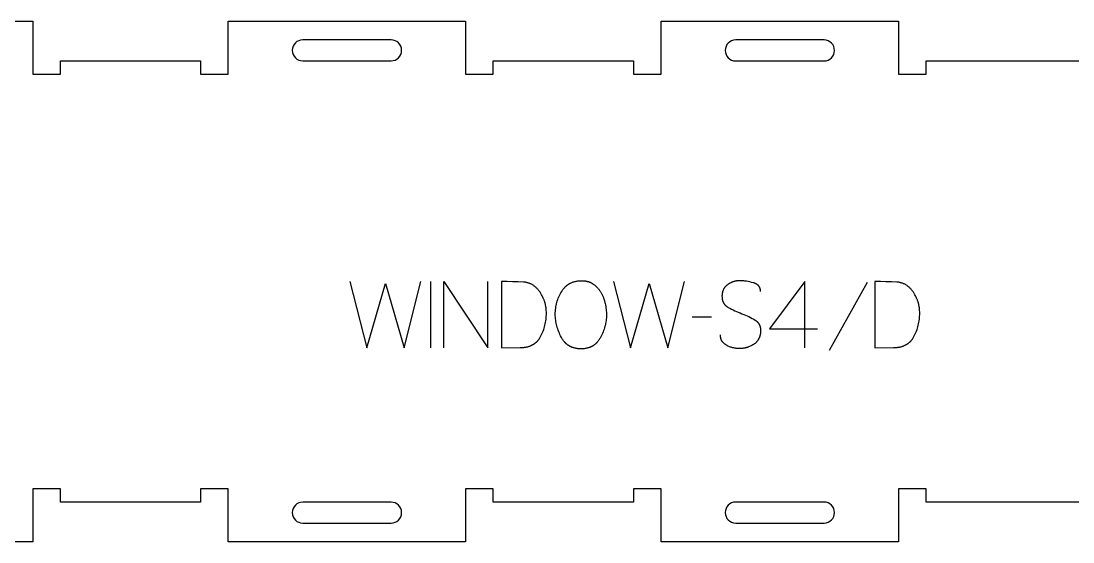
# Model space of a CAD drawing. Extents: x 0 to 4485, y 0 to 8771.
# Drawn here: x 2058.2 to 2534.4, y 4325.8 to 4561.4 of the extents above; entities that cross this region are included whole.
import ezdxf

# ---------------------------------------------------------------- set-up
doc = ezdxf.new("R2010")
doc.units = 0
for name, color, linetype in [('1_ANYTOOL_1MMDEEP_LABELS_S', 2, 'CONTINUOUS'), ('3_ANYTOOL_CUTTHROUGH_INSID', 4, 'CONTINUOUS'), ('4_ANYTOOL_CUTTHROUGH_OUTSI', 5, 'CONTINUOUS')]:
    doc.layers.add(name, color=color, linetype=linetype)

msp = doc.modelspace()

# ---------------------------------------------------------------- linework, layer by layer
at = {"layer": '1_ANYTOOL_1MMDEEP_LABELS_S', "color": 2}
for points in [[(2206.99, 4443.59), (2214.7, 4413.59), (2223.15, 4442.69), (2231.63, 4413.59), (2239.13, 4443.59)], [(2243.5, 4443.59), (2243.5, 4413.59)], [(2249.5, 4413.59), (2249.5, 4443.59), (2269.56, 4413.59), (2269.56, 4443.59)], [(2326.39, 4443.59), (2334.1, 4413.59), (2342.55, 4442.69), (2351.03, 4413.59), (2358.53, 4443.59)], [(2392.99, 4439.01), (2392.99, 4439.2), (2392.98, 4439.29), (2392.98, 4439.38), (2392.97, 4439.47), (2392.96, 4439.56), (2392.95, 4439.65), (2392.94, 4439.73), (2392.92, 4439.82), (2392.91, 4439.91), (2392.89, 4439.99), (2392.87, 4440.07), (2392.85, 4440.16), (2392.83, 4440.24), (2392.81, 4440.32), (2392.78, 4440.4), (2392.76, 4440.48), (2392.73, 4440.55), (2392.7, 4440.63), (2392.67, 4440.7), (2392.64, 4440.78), (2392.6, 4440.85), (2392.56, 4440.92), (2392.53, 4440.99), (2392.49, 4441.06), (2392.45, 4441.13), (2392.4, 4441.2), (2392.36, 4441.27), (2392.32, 4441.33), (2392.27, 4441.4), (2392.22, 4441.46), (2392.17, 4441.52), (2392.12, 4441.59), (2392.06, 4441.65), (2392.01, 4441.71), (2391.95, 4441.77), (2391.89, 4441.82), (2391.83, 4441.88), (2391.77, 4441.94), (2391.71, 4441.99), (2391.64, 4442.04), (2391.58, 4442.1), (2391.51, 4442.15), (2391.44, 4442.2), (2391.37, 4442.25), (2391.29, 4442.3), (2391.22, 4442.34), (2391.14, 4442.39), (2391.07, 4442.44), (2390.99, 4442.48), (2390.91, 4442.52), (2390.82, 4442.57), (2390.65, 4442.65), (2390.48, 4442.72), (2390.3, 4442.8), (2390.11, 4442.87), (2389.91, 4442.93), (2389.71, 4442.99), (2388.9, 4443.21), (2388.1, 4443.41), (2387.31, 4443.57), (2386.54, 4443.7), (2386.16, 4443.76), (2385.79, 4443.8), (2385.41, 4443.84), (2385.04, 4443.88), (2384.68, 4443.9), (2384.32, 4443.92), (2383.96, 4443.93), (2383.6, 4443.94), (2383.41, 4443.93), (2383.21, 4443.93), (2383.02, 4443.92), (2382.83, 4443.91), (2382.64, 4443.89), (2382.45, 4443.87), (2382.26, 4443.85), (2382.08, 4443.82), (2381.89, 4443.79), (2381.71, 4443.76), (2381.53, 4443.72), (2381.35, 4443.68), (2381.17, 4443.64), (2380.99, 4443.59), (2380.81, 4443.54), (2380.63, 4443.48), (2380.46, 4443.42), (2380.29, 4443.36), (2380.11, 4443.29), (2379.94, 4443.22), (2379.77, 4443.15), (2379.6, 4443.07), (2379.44, 4442.99), (2379.27, 4442.91), (2379.11, 4442.82), (2378.94, 4442.73), (2378.78, 4442.64), (2378.62, 4442.54), (2378.46, 4442.44), (2378.3, 4442.33), (2378.14, 4442.23), (2377.99, 4442.11), (2377.84, 4442), (2377.69, 4441.88), (2377.54, 4441.76), (2377.41, 4441.63), (2377.27, 4441.51), (2377.14, 4441.38), (2377.02, 4441.24), (2376.9, 4441.11), (2376.79, 4440.97), (2376.68, 4440.82), (2376.57, 4440.68), (2376.47, 4440.53), (2376.38, 4440.38), (2376.29, 4440.22), (2376.2, 4440.06), (2376.12, 4439.9), (2376.05, 4439.74), (2375.98, 4439.57), (2375.91, 4439.4), (2375.85, 4439.23), (2375.8, 4439.05), (2375.75, 4438.87), (2375.7, 4438.69), (2375.66, 4438.5), (2375.62, 4438.31), (2375.59, 4438.12), (2375.56, 4437.93), (2375.54, 4437.73), (2375.52, 4437.53), (2375.51, 4437.32), (2375.5, 4437.12), (2375.5, 4436.91), (2375.51, 4436.69), (2375.51, 4436.48), (2375.53, 4436.27), (2375.55, 4436.07), (2375.57, 4435.87), (2375.6, 4435.67), (2375.64, 4435.48), (2375.68, 4435.29), (2375.73, 4435.1), (2375.78, 4434.92), (2375.84, 4434.74), (2375.9, 4434.57), (2375.93, 4434.48), (2375.97, 4434.4), (2376.01, 4434.31), (2376.04, 4434.23), (2376.08, 4434.15), (2376.12, 4434.07), (2376.17, 4433.99), (2376.21, 4433.91), (2376.25, 4433.83), (2376.3, 4433.75), (2376.35, 4433.67), (2376.4, 4433.6), (2376.45, 4433.52), (2376.5, 4433.45), (2376.55, 4433.38), (2376.61, 4433.3), (2376.66, 4433.23), (2376.72, 4433.16), (2376.78, 4433.09), (2376.84, 4433.03), (2376.9, 4432.96), (2376.96, 4432.89), (2377.03, 4432.83), (2377.09, 4432.76), (2377.23, 4432.63), (2377.37, 4432.51), (2377.52, 4432.39), (2377.67, 4432.28), (2377.83, 4432.16), (2377.99, 4432.06), (2378.16, 4431.95), (2378.33, 4431.85), (2379.05, 4431.46), (2379.78, 4431.08), (2380.52, 4430.71), (2381.29, 4430.36), (2382.07, 4430.01), (2382.86, 4429.68), (2383.67, 4429.35), (2384.5, 4429.04), (2385.33, 4428.73), (2386.13, 4428.4), (2386.92, 4428.06), (2387.68, 4427.7), (2388.43, 4427.32), (2389.16, 4426.93), (2389.86, 4426.53), (2390.55, 4426.11), (2390.71, 4426), (2390.87, 4425.88), (2391.03, 4425.77), (2391.1, 4425.71), (2391.17, 4425.65), (2391.25, 4425.59), (2391.32, 4425.52), (2391.38, 4425.46), (2391.45, 4425.39), (2391.52, 4425.33), (2391.58, 4425.26), (2391.65, 4425.19), (2391.71, 4425.12), (2391.77, 4425.05), (2391.83, 4424.98), (2391.88, 4424.91), (2391.94, 4424.84), (2391.99, 4424.77), (2392.05, 4424.69), (2392.1, 4424.61), (2392.15, 4424.54), (2392.2, 4424.46), (2392.24, 4424.38), (2392.29, 4424.3), (2392.33, 4424.22), (2392.38, 4424.14), (2392.42, 4424.06), (2392.46, 4423.97), (2392.5, 4423.89), (2392.53, 4423.8), (2392.57, 4423.72), (2392.6, 4423.63), (2392.63, 4423.54), (2392.66, 4423.45), (2392.69, 4423.36), (2392.72, 4423.27), (2392.75, 4423.18), (2392.8, 4422.99), (2392.84, 4422.8), (2392.88, 4422.6), (2392.91, 4422.4), (2392.93, 4422.2), (2392.95, 4421.99), (2392.97, 4421.78), (2392.97, 4421.56), (2392.98, 4421.35), (2392.97, 4421.12), (2392.96, 4420.9), (2392.95, 4420.66), (2392.92, 4420.43), (2392.9, 4420.21), (2392.87, 4419.98), (2392.83, 4419.76), (2392.79, 4419.55), (2392.74, 4419.33), (2392.69, 4419.12), (2392.63, 4418.92), (2392.57, 4418.72), (2392.51, 4418.52), (2392.44, 4418.33), (2392.36, 4418.14), (2392.28, 4417.95), (2392.19, 4417.77), (2392.1, 4417.59), (2392, 4417.41), (2391.9, 4417.24), (2391.79, 4417.07), (2391.68, 4416.91), (2391.57, 4416.75), (2391.44, 4416.59), (2391.32, 4416.44), (2391.19, 4416.29), (2391.05, 4416.14), (2390.91, 4416), (2390.76, 4415.86), (2390.61, 4415.73), (2390.45, 4415.6), (2390.29, 4415.47), (2390.12, 4415.35), (2389.95, 4415.23), (2389.77, 4415.11), (2389.41, 4414.89), (2389.05, 4414.69), (2388.68, 4414.49), (2388.31, 4414.31), (2387.94, 4414.15), (2387.56, 4414), (2387.37, 4413.93), (2387.18, 4413.86), (2386.98, 4413.8), (2386.79, 4413.74), (2386.6, 4413.68), (2386.4, 4413.63), (2386.21, 4413.58), (2386.01, 4413.53), (2385.81, 4413.49), (2385.61, 4413.45), (2385.41, 4413.41), (2385.21, 4413.38), (2385.01, 4413.35), (2384.81, 4413.33), (2384.4, 4413.29), (2383.99, 4413.26), (2383.58, 4413.25), (2383.17, 4413.25), (2382.76, 4413.26), (2382.36, 4413.29), (2381.96, 4413.33), (2381.56, 4413.38), (2381.17, 4413.45), (2380.79, 4413.52), (2380.4, 4413.61), (2380.03, 4413.72), (2379.66, 4413.83), (2379.29, 4413.96), (2378.92, 4414.1), (2378.57, 4414.26), (2378.21, 4414.42), (2377.86, 4414.6), (2377.52, 4414.79), (2377.35, 4414.89), (2377.18, 4415), (2377.03, 4415.1), (2376.87, 4415.21), (2376.73, 4415.32), (2376.58, 4415.44), (2376.45, 4415.56), (2376.32, 4415.68), (2376.19, 4415.8), (2376.07, 4415.93), (2375.96, 4416.06), (2375.85, 4416.19), (2375.79, 4416.26), (2375.74, 4416.33), (2375.69, 4416.4), (2375.64, 4416.47), (2375.59, 4416.54), (2375.55, 4416.61), (2375.5, 4416.68), (2375.46, 4416.75), (2375.42, 4416.83), (2375.38, 4416.9), (2375.34, 4416.98), (2375.3, 4417.05), (2375.26, 4417.13), (2375.23, 4417.2), (2375.19, 4417.28), (2375.16, 4417.36), (2375.13, 4417.44), (2375.1, 4417.52), (2375.07, 4417.6), (2375.04, 4417.68), (2374.99, 4417.85), (2374.95, 4418.02), (2374.91, 4418.19), (2374.87, 4418.36), (2374.84, 4418.54), (2374.82, 4418.72), (2374.8, 4418.9), (2374.78, 4419.08), (2374.78, 4419.27), (2374.77, 4419.46)], [(2413, 4413.59), (2413.05, 4443.64), (2397.02, 4422.25)], [(2441.2, 4443.12), (2424.02, 4412.35)], [(2370.75, 4427.48), (2361.96, 4427.39)], [(2397.02, 4422.25), (2418.79, 4422.25)]]:
    msp.add_lwpolyline(points, dxfattribs=at)
for points in [[(2275.6, 4443.59), (2275.6, 4413.59), (2284.13, 4413.68), (2284.54, 4413.69), (2284.95, 4413.71), (2285.34, 4413.74), (2285.73, 4413.78), (2286.11, 4413.82), (2286.48, 4413.88), (2286.84, 4413.95), (2287.2, 4414.02), (2287.55, 4414.11), (2287.89, 4414.2), (2288.22, 4414.31), (2288.55, 4414.42), (2288.86, 4414.55), (2289.02, 4414.61), (2289.17, 4414.68), (2289.32, 4414.75), (2289.47, 4414.82), (2289.62, 4414.9), (2289.77, 4414.97), (2289.91, 4415.05), (2290.05, 4415.14), (2290.19, 4415.22), (2290.33, 4415.31), (2290.47, 4415.4), (2290.6, 4415.49), (2290.73, 4415.58), (2290.86, 4415.68), (2290.99, 4415.78), (2291.11, 4415.88), (2291.24, 4415.98), (2291.36, 4416.09), (2291.48, 4416.19), (2291.6, 4416.3), (2291.72, 4416.42), (2291.83, 4416.53), (2291.94, 4416.65), (2292.05, 4416.77), (2292.16, 4416.89), (2292.27, 4417.01), (2292.37, 4417.14), (2292.47, 4417.27), (2292.57, 4417.4), (2292.67, 4417.54), (2292.77, 4417.67), (2292.86, 4417.81), (2293.05, 4418.1), (2293.22, 4418.39), (2293.39, 4418.69), (2293.7, 4419.31), (2294, 4419.94), (2294.28, 4420.57), (2294.53, 4421.2), (2294.77, 4421.84), (2294.98, 4422.49), (2295.18, 4423.14), (2295.35, 4423.8), (2295.5, 4424.47), (2295.63, 4425.14), (2295.75, 4425.81), (2295.84, 4426.5), (2295.91, 4427.18), (2295.96, 4427.88), (2295.99, 4428.57), (2296, 4429.28), (2295.99, 4429.88), (2295.96, 4430.47), (2295.92, 4431.05), (2295.85, 4431.63), (2295.76, 4432.2), (2295.71, 4432.49), (2295.65, 4432.77), (2295.59, 4433.05), (2295.53, 4433.33), (2295.46, 4433.61), (2295.38, 4433.89), (2295.3, 4434.16), (2295.22, 4434.43), (2295.13, 4434.71), (2295.03, 4434.98), (2294.93, 4435.25), (2294.83, 4435.51), (2294.72, 4435.78), (2294.6, 4436.04), (2294.36, 4436.57), (2294.1, 4437.09), (2293.82, 4437.6), (2293.52, 4438.11), (2293.32, 4438.41), (2293.12, 4438.71), (2292.92, 4439), (2292.72, 4439.28), (2292.51, 4439.55), (2292.3, 4439.8), (2292.08, 4440.06), (2291.87, 4440.3), (2291.64, 4440.53), (2291.42, 4440.75), (2291.19, 4440.97), (2290.96, 4441.17), (2290.72, 4441.36), (2290.48, 4441.55), (2290.24, 4441.73), (2290, 4441.89), (2289.75, 4442.05), (2289.5, 4442.2), (2289.24, 4442.34), (2288.98, 4442.47), (2288.72, 4442.59), (2288.45, 4442.7), (2288.18, 4442.81), (2287.91, 4442.9), (2287.64, 4442.98), (2287.36, 4443.06), (2287.07, 4443.12), (2286.79, 4443.18), (2286.5, 4443.23), (2286.21, 4443.27), (2285.91, 4443.29), (2285.61, 4443.31), (2283.18, 4443.42), (2280.7, 4443.5), (2278.17, 4443.56)], [(2312.07, 4443.94), (2312.45, 4443.93), (2312.81, 4443.91), (2313.17, 4443.88), (2313.52, 4443.84), (2313.69, 4443.82), (2313.86, 4443.79), (2314.03, 4443.76), (2314.2, 4443.73), (2314.36, 4443.69), (2314.53, 4443.65), (2314.69, 4443.61), (2314.85, 4443.57), (2315.01, 4443.52), (2315.16, 4443.47), (2315.32, 4443.41), (2315.47, 4443.36), (2315.62, 4443.3), (2315.77, 4443.24), (2315.92, 4443.17), (2316.07, 4443.1), (2316.21, 4443.03), (2316.35, 4442.96), (2316.5, 4442.88), (2316.63, 4442.8), (2316.77, 4442.72), (2316.91, 4442.64), (2317.04, 4442.55), (2317.17, 4442.46), (2317.43, 4442.27), (2317.69, 4442.08), (2317.94, 4441.87), (2318.18, 4441.67), (2318.41, 4441.46), (2318.64, 4441.24), (2318.87, 4441.01), (2319.09, 4440.78), (2319.3, 4440.54), (2319.51, 4440.3), (2319.71, 4440.05), (2319.9, 4439.79), (2320.09, 4439.53), (2320.27, 4439.26), (2320.45, 4438.99), (2320.62, 4438.71), (2320.79, 4438.42), (2320.95, 4438.13), (2321.1, 4437.84), (2321.25, 4437.54), (2321.4, 4437.24), (2321.53, 4436.94), (2321.67, 4436.63), (2321.79, 4436.32), (2321.91, 4436), (2322.03, 4435.68), (2322.14, 4435.36), (2322.24, 4435.03), (2322.34, 4434.7), (2322.43, 4434.37), (2322.51, 4434.03), (2322.6, 4433.69), (2322.74, 4433.01), (2322.87, 4432.33), (2322.97, 4431.67), (2323.06, 4431), (2323.13, 4430.35), (2323.18, 4429.7), (2323.21, 4429.06), (2323.22, 4428.42), (2323.21, 4427.78), (2323.17, 4427.15), (2323.12, 4426.51), (2323.04, 4425.87), (2322.95, 4425.23), (2322.83, 4424.6), (2322.69, 4423.96), (2322.53, 4423.32), (2322.34, 4422.68), (2322.14, 4422.05), (2321.91, 4421.41), (2321.66, 4420.77), (2321.39, 4420.13), (2321.1, 4419.5), (2320.79, 4418.86), (2320.45, 4418.22), (2320.28, 4417.91), (2320.09, 4417.6), (2319.91, 4417.31), (2319.71, 4417.03), (2319.51, 4416.75), (2319.3, 4416.49), (2319.09, 4416.23), (2318.87, 4415.99), (2318.76, 4415.87), (2318.65, 4415.76), (2318.53, 4415.64), (2318.41, 4415.53), (2318.29, 4415.42), (2318.17, 4415.32), (2318.05, 4415.21), (2317.93, 4415.11), (2317.81, 4415.02), (2317.68, 4414.92), (2317.55, 4414.83), (2317.42, 4414.74), (2317.29, 4414.65), (2317.16, 4414.56), (2317.03, 4414.48), (2316.89, 4414.4), (2316.75, 4414.32), (2316.61, 4414.24), (2316.47, 4414.17), (2316.33, 4414.1), (2316.19, 4414.03), (2316.04, 4413.96), (2315.9, 4413.9), (2315.75, 4413.84), (2315.6, 4413.78), (2315.45, 4413.72), (2315.3, 4413.67), (2315.14, 4413.62), (2314.83, 4413.52), (2314.51, 4413.44), (2314.18, 4413.37), (2313.85, 4413.3), (2313.51, 4413.25), (2313.17, 4413.2), (2312.82, 4413.17), (2312.46, 4413.14), (2312.1, 4413.13), (2311.73, 4413.12), (2311.35, 4413.13), (2310.97, 4413.14), (2310.6, 4413.17), (2310.24, 4413.2), (2309.89, 4413.25), (2309.54, 4413.3), (2309.19, 4413.37), (2308.86, 4413.45), (2308.53, 4413.53), (2308.21, 4413.63), (2308.05, 4413.68), (2307.89, 4413.73), (2307.74, 4413.79), (2307.58, 4413.85), (2307.43, 4413.91), (2307.28, 4413.98), (2307.13, 4414.04), (2306.98, 4414.11), (2306.84, 4414.19), (2306.69, 4414.26), (2306.55, 4414.34), (2306.41, 4414.42), (2306.27, 4414.5), (2306.14, 4414.58), (2306, 4414.67), (2305.87, 4414.76), (2305.73, 4414.85), (2305.6, 4414.95), (2305.47, 4415.05), (2305.35, 4415.15), (2305.22, 4415.25), (2305.1, 4415.35), (2304.98, 4415.46), (2304.86, 4415.57), (2304.74, 4415.69), (2304.62, 4415.8), (2304.5, 4415.92), (2304.39, 4416.04), (2304.28, 4416.16), (2304.17, 4416.29), (2303.95, 4416.54), (2303.74, 4416.81), (2303.54, 4417.09), (2303.34, 4417.38), (2303.15, 4417.68), (2302.97, 4417.99), (2302.8, 4418.31), (2302.46, 4418.96), (2302.15, 4419.6), (2301.86, 4420.25), (2301.59, 4420.9), (2301.34, 4421.55), (2301.11, 4422.2), (2300.91, 4422.85), (2300.72, 4423.5), (2300.56, 4424.15), (2300.42, 4424.81), (2300.3, 4425.46), (2300.2, 4426.11), (2300.13, 4426.76), (2300.07, 4427.41), (2300.04, 4428.07), (2300.03, 4428.72), (2300.04, 4429.41), (2300.08, 4430.1), (2300.13, 4430.78), (2300.21, 4431.46), (2300.31, 4432.13), (2300.44, 4432.79), (2300.58, 4433.45), (2300.75, 4434.11), (2300.95, 4434.75), (2301.16, 4435.39), (2301.4, 4436.03), (2301.66, 4436.66), (2301.94, 4437.28), (2302.25, 4437.9), (2302.57, 4438.51), (2302.92, 4439.11), (2303.11, 4439.41), (2303.3, 4439.7), (2303.5, 4439.98), (2303.7, 4440.24), (2303.91, 4440.5), (2304.13, 4440.75), (2304.35, 4440.99), (2304.58, 4441.22), (2304.7, 4441.34), (2304.82, 4441.44), (2304.94, 4441.55), (2305.06, 4441.66), (2305.18, 4441.76), (2305.31, 4441.86), (2305.44, 4441.96), (2305.57, 4442.05), (2305.7, 4442.15), (2305.83, 4442.24), (2305.96, 4442.32), (2306.1, 4442.41), (2306.24, 4442.49), (2306.38, 4442.57), (2306.52, 4442.65), (2306.66, 4442.73), (2306.8, 4442.8), (2306.95, 4442.88), (2307.24, 4443.01), (2307.55, 4443.14), (2307.85, 4443.26), (2308.17, 4443.37), (2308.49, 4443.46), (2308.82, 4443.55), (2309.16, 4443.63), (2309.5, 4443.7), (2309.85, 4443.77), (2310.2, 4443.82), (2310.56, 4443.86), (2310.93, 4443.89), (2311.3, 4443.92), (2311.69, 4443.93)], [(2444.63, 4443.59), (2444.63, 4413.59), (2453.16, 4413.68), (2453.57, 4413.69), (2453.97, 4413.71), (2454.37, 4413.74), (2454.76, 4413.78), (2455.14, 4413.82), (2455.51, 4413.88), (2455.87, 4413.95), (2456.23, 4414.02), (2456.58, 4414.11), (2456.92, 4414.2), (2457.25, 4414.31), (2457.58, 4414.42), (2457.89, 4414.55), (2458.05, 4414.61), (2458.2, 4414.68), (2458.35, 4414.75), (2458.5, 4414.82), (2458.65, 4414.9), (2458.8, 4414.97), (2458.94, 4415.05), (2459.08, 4415.14), (2459.22, 4415.22), (2459.36, 4415.31), (2459.49, 4415.4), (2459.63, 4415.49), (2459.76, 4415.58), (2459.89, 4415.68), (2460.02, 4415.78), (2460.14, 4415.88), (2460.27, 4415.98), (2460.39, 4416.09), (2460.51, 4416.19), (2460.63, 4416.3), (2460.74, 4416.42), (2460.86, 4416.53), (2460.97, 4416.65), (2461.08, 4416.77), (2461.19, 4416.89), (2461.29, 4417.01), (2461.4, 4417.14), (2461.5, 4417.27), (2461.6, 4417.4), (2461.7, 4417.54), (2461.8, 4417.67), (2461.89, 4417.81), (2462.07, 4418.1), (2462.25, 4418.39), (2462.42, 4418.69), (2462.73, 4419.31), (2463.03, 4419.94), (2463.31, 4420.57), (2463.56, 4421.2), (2463.8, 4421.84), (2464.01, 4422.49), (2464.2, 4423.14), (2464.38, 4423.8), (2464.53, 4424.47), (2464.66, 4425.14), (2464.78, 4425.81), (2464.87, 4426.5), (2464.94, 4427.18), (2464.99, 4427.88), (2465.02, 4428.57), (2465.03, 4429.28), (2465.02, 4429.88), (2464.99, 4430.47), (2464.94, 4431.05), (2464.88, 4431.63), (2464.79, 4432.2), (2464.74, 4432.49), (2464.68, 4432.77), (2464.62, 4433.05), (2464.56, 4433.33), (2464.48, 4433.61), (2464.41, 4433.89), (2464.33, 4434.16), (2464.24, 4434.43), (2464.15, 4434.71), (2464.06, 4434.98), (2463.96, 4435.25), (2463.86, 4435.51), (2463.75, 4435.78), (2463.63, 4436.04), (2463.39, 4436.57), (2463.13, 4437.09), (2462.85, 4437.6), (2462.55, 4438.11), (2462.35, 4438.41), (2462.15, 4438.71), (2461.95, 4439), (2461.75, 4439.28), (2461.54, 4439.55), (2461.33, 4439.8), (2461.11, 4440.06), (2460.89, 4440.3), (2460.67, 4440.53), (2460.45, 4440.75), (2460.22, 4440.97), (2459.99, 4441.17), (2459.75, 4441.36), (2459.51, 4441.55), (2459.27, 4441.73), (2459.03, 4441.89), (2458.78, 4442.05), (2458.52, 4442.2), (2458.27, 4442.34), (2458.01, 4442.47), (2457.75, 4442.59), (2457.48, 4442.7), (2457.21, 4442.81), (2456.94, 4442.9), (2456.66, 4442.98), (2456.39, 4443.06), (2456.1, 4443.12), (2455.82, 4443.18), (2455.53, 4443.23), (2455.23, 4443.27), (2454.94, 4443.29), (2454.64, 4443.31), (2452.2, 4443.42), (2449.73, 4443.5), (2447.2, 4443.56)]]:
    msp.add_lwpolyline(points, close=True, dxfattribs=at)
at = {"layer": '3_ANYTOOL_CUTTHROUGH_INSID', "color": 4}
for points in [[(2225.7, 4543.39, 1), (2225.7, 4552.89), (2185.7, 4552.89, 1), (2185.7, 4543.39)], [(2421.7, 4543.34, 1), (2421.7, 4552.84), (2381.7, 4552.84, 1), (2381.7, 4543.34)], [(2225.7, 4343.8), (2185.7, 4343.8, 1), (2185.7, 4334.3), (2225.7, 4334.3, 1)], [(2421.7, 4343.84), (2381.7, 4343.84, 1), (2381.7, 4334.34), (2421.7, 4334.34, 1)]]:
    msp.add_lwpolyline(points, format="xyb", close=True, dxfattribs=at)
at = {"layer": '4_ANYTOOL_CUTTHROUGH_OUTSI', "color": 5}
for points in [[(1955.95, 4561.34), (2063.45, 4561.34), (2063.45, 4537.34), (2075.95, 4537.34), (2075.95, 4543.34), (2139.45, 4543.39), (2139.45, 4537.39), (2151.95, 4537.39), (2151.95, 4561.39), (2259.45, 4561.39), (2259.45, 4537.39), (2271.95, 4537.39), (2271.95, 4543.39), (2335.45, 4543.34), (2335.45, 4537.34), (2347.95, 4537.34), (2347.95, 4561.34), (2455.45, 4561.34), (2455.45, 4537.34), (2467.95, 4537.34), (2467.95, 4543.34), (2543.45, 4543.34)], [(2543.45, 4343.84), (2467.95, 4343.84), (2467.95, 4349.84), (2455.45, 4349.84), (2455.45, 4325.84), (2347.95, 4325.84), (2347.95, 4349.84), (2335.45, 4349.84), (2335.45, 4343.84), (2271.95, 4343.8), (2271.95, 4349.8), (2259.45, 4349.8), (2259.45, 4325.8), (2151.95, 4325.8), (2151.95, 4349.8), (2139.45, 4349.8), (2139.45, 4343.8), (2075.95, 4343.84), (2075.95, 4349.84), (2063.45, 4349.84), (2063.45, 4325.84), (1955.95, 4325.84)]]:
    msp.add_lwpolyline(points, dxfattribs=at)

doc.saveas('drawing.dxf')
